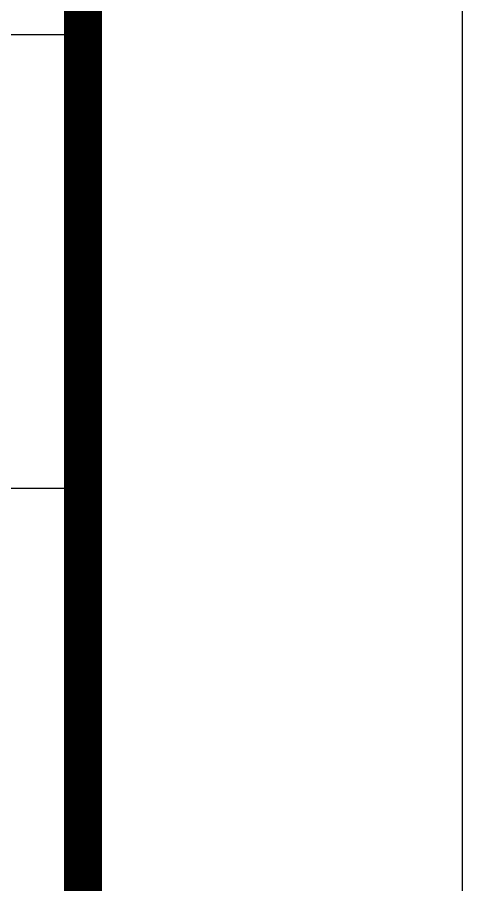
# Model space of a CAD drawing. Extents: x 32461 to 372567, y -698896 to 182569.
# Drawn here: x 249782 to 250075, y -4954 to -4382 of the extents above; entities that cross this region are included whole.
import ezdxf

# ---------------------------------------------------------------- set-up
doc = ezdxf.new("R2010")
doc.units = 0
doc.header["$LTSCALE"] = 1000
doc.header["$MEASUREMENT"] = 0
doc.layers.add('PUB_TITLE', color=4, linetype='CONTINUOUS')
doc.layers.add('图框', color=4, linetype='CONTINUOUS')

msp = doc.modelspace()

# ---------------------------------------------------------------- linework, layer by layer
at = {"layer": 'PUB_TITLE'}
msp.add_lwpolyline([(231499.9, -12206.83), (250074.9, -12206.83), (250074.9, -1706.83), (231499.9, -1706.83)], close=True, dxfattribs=at)
at = {"layer": 'PUB_TITLE', "const_width": 25}
msp.add_lwpolyline([(232124.9, -11956.83), (249824.9, -11956.83), (249824.9, -1956.83), (232124.9, -1956.83)], close=True, dxfattribs=at)
at = {"layer": '图框', "color": 0}
for p, q in [((248322.6, -4393.69), (249824.9, -4393.69)), ((248322.6, -4393.69), (249824.9, -4393.69)), ((248322.6, -4692.49), (249824.9, -4692.49))]:
    msp.add_line(p, q, dxfattribs=at)
at = {"layer": '图框', "color": 4, "const_width": 24.65}
msp.add_lwpolyline([(248322.6, -1956.83), (249824.9, -1956.83), (249824.9, -11956.83), (248322.6, -11956.83)], close=True, dxfattribs=at)
at = {"layer": '图框', "color": 0, "const_width": 12.5}
msp.add_lwpolyline([(248322.6, -4144.69), (249824.9, -4144.69), (249824.9, -6684.49), (248322.6, -6684.49)], close=True, dxfattribs=at)
msp.add_lwpolyline([(248322.6, -4144.69), (249824.9, -4144.69), (249824.9, -6684.49), (248322.6, -6684.49)], close=True, dxfattribs=at)

doc.saveas('drawing.dxf')
